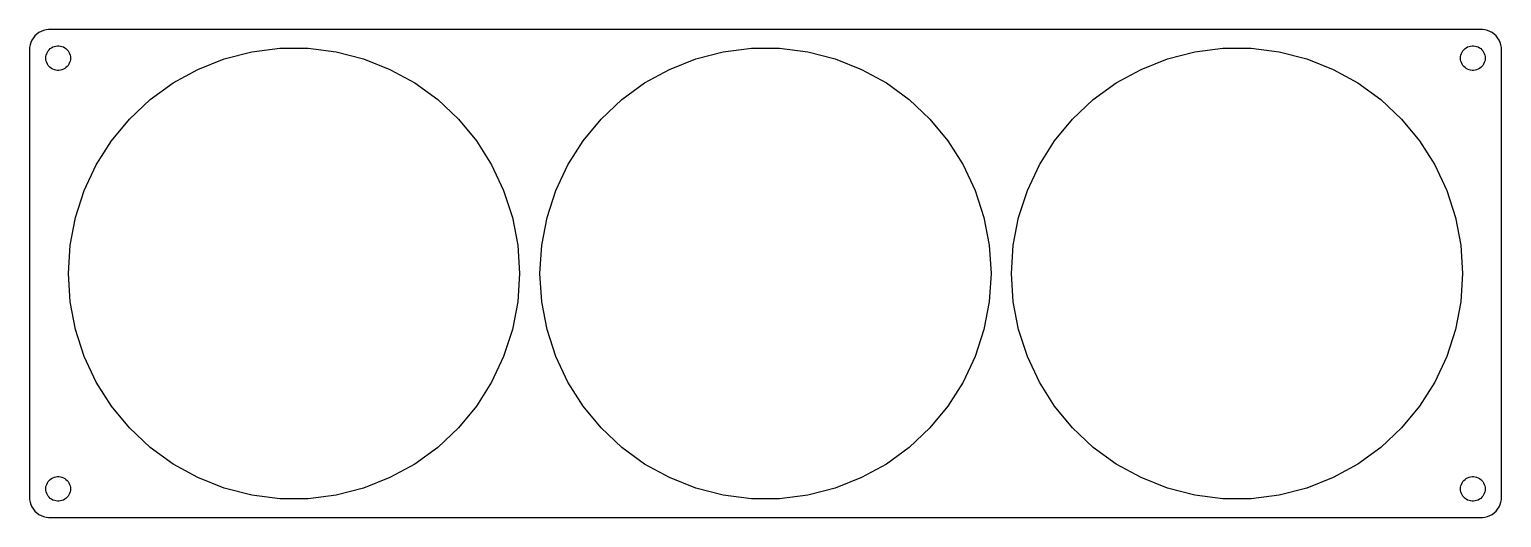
# Model space of a CAD drawing. Header units: metres. Extents: x -180 to 180, y -59 to 59.
import ezdxf

# ---------------------------------------------------------------- set-up
doc = ezdxf.new("R2010")
doc.units = ezdxf.units.M

msp = doc.modelspace()

# ---------------------------------------------------------------- linework, layer by layer
for p, q in [((-178.145, 57.9227), (-178.545, 57.4389)), ((-177.687, 58.3526), (-178.145, 57.9227)), ((-177.179, 58.7216), (-177.687, 58.3526)), ((-176.629, 59.0241), (-177.179, 58.7216)), ((-176.045, 59.2553), (-176.629, 59.0241)), ((-175.437, 59.4114), (-176.045, 59.2553)), ((-174.814, 59.4901), (-175.437, 59.4114)), ((174.814, 59.4901), (-174.814, 59.4901)), ((175.437, 59.4114), (174.814, 59.4901)), ((176.045, 59.2553), (175.437, 59.4114)), ((176.629, 59.0241), (176.045, 59.2553)), ((177.179, 58.7216), (176.629, 59.0241)), ((177.687, 58.3526), (177.179, 58.7216)), ((178.145, 57.9227), (177.687, 58.3526)), ((178.545, 57.4389), (178.145, 57.9227)), ((-179.461, 55.1267), (-179.5, 54.5)), ((-179.5, 54.5), (-179.5, -54.5)), ((-179.343, 55.7434), (-179.461, 55.1267)), ((-179.149, 56.3406), (-179.343, 55.7434)), ((-178.882, 56.9088), (-179.149, 56.3406)), ((-178.545, 57.4389), (-178.882, 56.9088)), ((-175.289, 53.6044), (-175.129, 53.9453)), ((-175.129, 53.9453), (-174.927, 54.2634)), ((-174.927, 54.2634), (-174.687, 54.5536)), ((-174.687, 54.5536), (-174.412, 54.8115)), ((-174.412, 54.8115), (-174.107, 55.033)), ((-174.107, 55.033), (-173.777, 55.2145)), ((-173.777, 55.2145), (-173.427, 55.3532)), ((-173.427, 55.3532), (-173.062, 55.4469)), ((-173.062, 55.4469), (-172.688, 55.4941)), ((-172.688, 55.4941), (-172.312, 55.4941)), ((-172.312, 55.4941), (-171.938, 55.4469)), ((-171.938, 55.4469), (-171.573, 55.3532)), ((-171.573, 55.3532), (-171.223, 55.2145)), ((-171.223, 55.2145), (-170.893, 55.033)), ((-170.893, 55.033), (-170.588, 54.8115)), ((-170.588, 54.8115), (-170.313, 54.5536)), ((-170.313, 54.5536), (-170.073, 54.2634)), ((-170.073, 54.2634), (-169.871, 53.9453)), ((-169.871, 53.9453), (-169.711, 53.6044)), ((-131.996, 52.3081), (-125.306, 54.0258)), ((-125.306, 54.0258), (-118.453, 54.8915)), ((-118.453, 54.8915), (-111.547, 54.8915)), ((-111.547, 54.8915), (-104.694, 54.0258)), ((-104.694, 54.0258), (-98.0041, 52.3081)), ((-16.9959, 52.3081), (-10.306, 54.0258)), ((-10.306, 54.0258), (-3.4535, 54.8915)), ((-3.4535, 54.8915), (3.4535, 54.8915)), ((3.4535, 54.8915), (10.306, 54.0258)), ((10.306, 54.0258), (16.9959, 52.3081)), ((98.0041, 52.3081), (104.694, 54.0258)), ((104.694, 54.0258), (111.547, 54.8915)), ((111.547, 54.8915), (118.453, 54.8915)), ((118.453, 54.8915), (125.306, 54.0258)), ((125.306, 54.0258), (131.996, 52.3081)), ((169.711, 53.6044), (169.871, 53.9453)), ((169.871, 53.9453), (170.073, 54.2634)), ((170.073, 54.2634), (170.313, 54.5536)), ((170.313, 54.5536), (170.588, 54.8115)), ((170.588, 54.8115), (170.893, 55.033)), ((170.893, 55.033), (171.223, 55.2145)), ((171.223, 55.2145), (171.573, 55.3532)), ((171.573, 55.3532), (171.938, 55.4469)), ((171.938, 55.4469), (172.312, 55.4941)), ((172.312, 55.4941), (172.688, 55.4941)), ((172.688, 55.4941), (173.062, 55.4469)), ((173.062, 55.4469), (173.427, 55.3532)), ((173.427, 55.3532), (173.777, 55.2145)), ((173.777, 55.2145), (174.107, 55.033)), ((174.107, 55.033), (174.412, 54.8115)), ((174.412, 54.8115), (174.687, 54.5536)), ((174.687, 54.5536), (174.927, 54.2634)), ((174.927, 54.2634), (175.129, 53.9453)), ((175.129, 53.9453), (175.289, 53.6044)), ((178.882, 56.9088), (178.545, 57.4389)), ((179.149, 56.3406), (178.882, 56.9088)), ((179.343, 55.7434), (179.149, 56.3406)), ((179.461, 55.1267), (179.343, 55.7434)), ((179.5, 54.5), (179.461, 55.1267)), ((179.5, -54.5), (179.5, 54.5)), ((-175.5, 52.5), (-175.476, 52.876)), ((-175.476, 52.124), (-175.5, 52.5)), ((-175.476, 52.876), (-175.406, 53.2461)), ((-175.406, 51.7539), (-175.476, 52.124)), ((-175.406, 53.2461), (-175.289, 53.6044)), ((-175.289, 51.3956), (-175.406, 51.7539)), ((-175.129, 51.0547), (-175.289, 51.3956)), ((-174.927, 50.7366), (-175.129, 51.0547)), ((-174.687, 50.4464), (-174.927, 50.7366)), ((-174.412, 50.1885), (-174.687, 50.4464)), ((-170.313, 50.4464), (-170.588, 50.1885)), ((-170.073, 50.7366), (-170.313, 50.4464)), ((-169.871, 51.0547), (-170.073, 50.7366)), ((-169.711, 51.3956), (-169.871, 51.0547)), ((-169.711, 53.6044), (-169.594, 53.2461)), ((-169.594, 51.7539), (-169.711, 51.3956)), ((-169.594, 53.2461), (-169.524, 52.876)), ((-169.524, 52.124), (-169.594, 51.7539)), ((-169.524, 52.876), (-169.5, 52.5)), ((-169.5, 52.5), (-169.524, 52.124)), ((-138.418, 49.7655), (-131.996, 52.3081)), ((-98.0041, 52.3081), (-91.5821, 49.7655)), ((-23.4179, 49.7655), (-16.9959, 52.3081)), ((16.9959, 52.3081), (23.4179, 49.7655)), ((91.5821, 49.7655), (98.0041, 52.3081)), ((131.996, 52.3081), (138.418, 49.7655)), ((169.5, 52.5), (169.524, 52.876)), ((169.524, 52.124), (169.5, 52.5)), ((169.524, 52.876), (169.594, 53.2461)), ((169.594, 51.7539), (169.524, 52.124)), ((169.594, 53.2461), (169.711, 53.6044)), ((169.711, 51.3956), (169.594, 51.7539)), ((169.871, 51.0547), (169.711, 51.3956)), ((170.073, 50.7366), (169.871, 51.0547)), ((170.313, 50.4464), (170.073, 50.7366)), ((170.588, 50.1885), (170.313, 50.4464)), ((174.687, 50.4464), (174.412, 50.1885)), ((174.927, 50.7366), (174.687, 50.4464)), ((175.129, 51.0547), (174.927, 50.7366)), ((175.289, 51.3956), (175.129, 51.0547)), ((175.289, 53.6044), (175.406, 53.2461)), ((175.406, 51.7539), (175.289, 51.3956)), ((175.406, 53.2461), (175.476, 52.876)), ((175.476, 52.124), (175.406, 51.7539)), ((175.476, 52.876), (175.5, 52.5)), ((175.5, 52.5), (175.476, 52.124)), ((-174.107, 49.967), (-174.412, 50.1885)), ((-173.777, 49.7855), (-174.107, 49.967)), ((-173.427, 49.6468), (-173.777, 49.7855)), ((-173.062, 49.5531), (-173.427, 49.6468)), ((-172.688, 49.5059), (-173.062, 49.5531)), ((-172.312, 49.5059), (-172.688, 49.5059)), ((-171.938, 49.5531), (-172.312, 49.5059)), ((-171.573, 49.6468), (-171.938, 49.5531)), ((-171.223, 49.7855), (-171.573, 49.6468)), ((-170.893, 49.967), (-171.223, 49.7855)), ((-170.588, 50.1885), (-170.893, 49.967)), ((-144.47, 46.438), (-138.418, 49.7655)), ((-91.5821, 49.7655), (-85.5295, 46.438)), ((-29.4705, 46.438), (-23.4179, 49.7655)), ((23.4179, 49.7655), (29.4705, 46.438)), ((85.5295, 46.438), (91.5821, 49.7655)), ((138.418, 49.7655), (144.47, 46.438)), ((170.893, 49.967), (170.588, 50.1885)), ((171.223, 49.7855), (170.893, 49.967)), ((171.573, 49.6468), (171.223, 49.7855)), ((171.938, 49.5531), (171.573, 49.6468)), ((172.312, 49.5059), (171.938, 49.5531)), ((172.688, 49.5059), (172.312, 49.5059)), ((173.062, 49.5531), (172.688, 49.5059)), ((173.427, 49.6468), (173.062, 49.5531)), ((173.777, 49.7855), (173.427, 49.6468)), ((174.107, 49.967), (173.777, 49.7855)), ((174.412, 50.1885), (174.107, 49.967)), ((-150.058, 42.3782), (-144.47, 46.438)), ((-85.5295, 46.438), (-79.9417, 42.3782)), ((-35.0583, 42.3782), (-29.4705, 46.438)), ((29.4705, 46.438), (35.0583, 42.3782)), ((79.9417, 42.3782), (85.5295, 46.438)), ((144.47, 46.438), (150.058, 42.3782)), ((-155.093, 37.6501), (-150.058, 42.3782)), ((-79.9417, 42.3782), (-74.9067, 37.6501)), ((-40.0933, 37.6501), (-35.0583, 42.3782)), ((35.0583, 42.3782), (40.0933, 37.6501)), ((74.9067, 37.6501), (79.9417, 42.3782)), ((150.058, 42.3782), (155.093, 37.6501)), ((-159.496, 32.3282), (-155.093, 37.6501)), ((-74.9067, 37.6501), (-70.5041, 32.3282)), ((-44.4959, 32.3282), (-40.0933, 37.6501)), ((40.0933, 37.6501), (44.4959, 32.3282)), ((70.5041, 32.3282), (74.9067, 37.6501)), ((155.093, 37.6501), (159.496, 32.3282)), ((-163.197, 26.4964), (-159.496, 32.3282)), ((-70.5041, 32.3282), (-66.8031, 26.4964)), ((-48.1969, 26.4964), (-44.4959, 32.3282)), ((44.4959, 32.3282), (48.1969, 26.4964)), ((66.8031, 26.4964), (70.5041, 32.3282)), ((159.496, 32.3282), (163.197, 26.4964)), ((-166.138, 20.2468), (-163.197, 26.4964)), ((-66.8031, 26.4964), (-63.8623, 20.2468)), ((-51.1377, 20.2468), (-48.1969, 26.4964)), ((48.1969, 26.4964), (51.1377, 20.2468)), ((63.8623, 20.2468), (66.8031, 26.4964)), ((163.197, 26.4964), (166.138, 20.2468)), ((-168.272, 13.6779), (-166.138, 20.2468)), ((-63.8623, 20.2468), (-61.7279, 13.6779)), ((-53.2721, 13.6779), (-51.1377, 20.2468)), ((51.1377, 20.2468), (53.2721, 13.6779)), ((61.7279, 13.6779), (63.8623, 20.2468)), ((166.138, 20.2468), (168.272, 13.6779)), ((-169.566, 6.8933), (-168.272, 13.6779)), ((-61.7279, 13.6779), (-60.4337, 6.8933)), ((-54.5663, 6.8933), (-53.2721, 13.6779)), ((53.2721, 13.6779), (54.5663, 6.8933)), ((60.4337, 6.8933), (61.7279, 13.6779)), ((168.272, 13.6779), (169.566, 6.8933)), ((-170, 0), (-169.566, 6.8933)), ((-60.4337, 6.8933), (-60, 0)), ((-55, 0), (-54.5663, 6.8933)), ((54.5663, 6.8933), (55, 0)), ((60, 0), (60.4337, 6.8933)), ((169.566, 6.8933), (170, 0)), ((-169.566, -6.8933), (-170, 0)), ((-60, 0), (-60.4337, -6.8933)), ((-54.5663, -6.8933), (-55, 0)), ((55, 0), (54.5663, -6.8933)), ((60.4337, -6.8933), (60, 0)), ((170, 0), (169.566, -6.8933)), ((-168.272, -13.6779), (-169.566, -6.8933)), ((-60.4337, -6.8933), (-61.7279, -13.6779)), ((-53.2721, -13.6779), (-54.5663, -6.8933)), ((54.5663, -6.8933), (53.2721, -13.6779)), ((61.7279, -13.6779), (60.4337, -6.8933)), ((169.566, -6.8933), (168.272, -13.6779)), ((-166.138, -20.2468), (-168.272, -13.6779)), ((-61.7279, -13.6779), (-63.8623, -20.2468)), ((-51.1377, -20.2468), (-53.2721, -13.6779)), ((53.2721, -13.6779), (51.1377, -20.2468)), ((63.8623, -20.2468), (61.7279, -13.6779)), ((168.272, -13.6779), (166.138, -20.2468)), ((-163.197, -26.4964), (-166.138, -20.2468)), ((-63.8623, -20.2468), (-66.8031, -26.4964)), ((-48.1969, -26.4964), (-51.1377, -20.2468)), ((51.1377, -20.2468), (48.1969, -26.4964)), ((66.8031, -26.4964), (63.8623, -20.2468)), ((166.138, -20.2468), (163.197, -26.4964)), ((-159.496, -32.3282), (-163.197, -26.4964)), ((-66.8031, -26.4964), (-70.5041, -32.3282)), ((-44.4959, -32.3282), (-48.1969, -26.4964)), ((48.1969, -26.4964), (44.4959, -32.3282)), ((70.5041, -32.3282), (66.8031, -26.4964)), ((163.197, -26.4964), (159.496, -32.3282)), ((-155.093, -37.6501), (-159.496, -32.3282)), ((-70.5041, -32.3282), (-74.9067, -37.6501)), ((-40.0933, -37.6501), (-44.4959, -32.3282)), ((44.4959, -32.3282), (40.0933, -37.6501)), ((74.9067, -37.6501), (70.5041, -32.3282)), ((159.496, -32.3282), (155.093, -37.6501)), ((-150.058, -42.3782), (-155.093, -37.6501)), ((-74.9067, -37.6501), (-79.9417, -42.3782)), ((-35.0583, -42.3782), (-40.0933, -37.6501)), ((40.0933, -37.6501), (35.0583, -42.3782)), ((79.9417, -42.3782), (74.9067, -37.6501)), ((155.093, -37.6501), (150.058, -42.3782)), ((-144.47, -46.438), (-150.058, -42.3782)), ((-79.9417, -42.3782), (-85.5295, -46.438)), ((-29.4705, -46.438), (-35.0583, -42.3782)), ((35.0583, -42.3782), (29.4705, -46.438)), ((85.5295, -46.438), (79.9417, -42.3782)), ((150.058, -42.3782), (144.47, -46.438)), ((-138.418, -49.7655), (-144.47, -46.438)), ((-85.5295, -46.438), (-91.5821, -49.7655)), ((-23.4179, -49.7655), (-29.4705, -46.438)), ((29.4705, -46.438), (23.4179, -49.7655)), ((91.5821, -49.7655), (85.5295, -46.438)), ((144.47, -46.438), (138.418, -49.7655)), ((-174.687, -50.4464), (-174.412, -50.1885)), ((-174.412, -50.1885), (-174.107, -49.967)), ((-174.107, -49.967), (-173.777, -49.7855)), ((-173.777, -49.7855), (-173.427, -49.6468)), ((-173.427, -49.6468), (-173.062, -49.5531)), ((-173.062, -49.5531), (-172.688, -49.5059)), ((-172.688, -49.5059), (-172.312, -49.5059)), ((-172.312, -49.5059), (-171.938, -49.5531)), ((-171.938, -49.5531), (-171.573, -49.6468)), ((-171.573, -49.6468), (-171.223, -49.7855)), ((-171.223, -49.7855), (-170.893, -49.967)), ((-170.893, -49.967), (-170.588, -50.1885)), ((-170.588, -50.1885), (-170.313, -50.4464)), ((-131.996, -52.3081), (-138.418, -49.7655)), ((-91.5821, -49.7655), (-98.0041, -52.3081)), ((-16.9959, -52.3081), (-23.4179, -49.7655)), ((23.4179, -49.7655), (16.9959, -52.3081)), ((98.0041, -52.3081), (91.5821, -49.7655)), ((138.418, -49.7655), (131.996, -52.3081)), ((170.313, -50.4464), (170.588, -50.1885)), ((170.588, -50.1885), (170.893, -49.967)), ((170.893, -49.967), (171.223, -49.7855)), ((171.223, -49.7855), (171.573, -49.6468)), ((171.573, -49.6468), (171.938, -49.5531)), ((171.938, -49.5531), (172.312, -49.5059)), ((172.312, -49.5059), (172.688, -49.5059)), ((172.688, -49.5059), (173.062, -49.5531)), ((173.062, -49.5531), (173.427, -49.6468)), ((173.427, -49.6468), (173.777, -49.7855)), ((173.777, -49.7855), (174.107, -49.967)), ((174.107, -49.967), (174.412, -50.1885)), ((174.412, -50.1885), (174.687, -50.4464)), ((-175.5, -52.5), (-175.476, -52.124)), ((-175.476, -52.876), (-175.5, -52.5)), ((-175.476, -52.124), (-175.406, -51.7539)), ((-175.406, -53.2461), (-175.476, -52.876)), ((-175.406, -51.7539), (-175.289, -51.3956)), ((-175.289, -53.6044), (-175.406, -53.2461)), ((-175.289, -51.3956), (-175.129, -51.0547)), ((-175.129, -53.9453), (-175.289, -53.6044)), ((-175.129, -51.0547), (-174.927, -50.7366)), ((-174.927, -50.7366), (-174.687, -50.4464)), ((-170.313, -50.4464), (-170.073, -50.7366)), ((-170.073, -50.7366), (-169.871, -51.0547)), ((-169.871, -51.0547), (-169.711, -51.3956)), ((-169.711, -53.6044), (-169.871, -53.9453)), ((-169.711, -51.3956), (-169.594, -51.7539)), ((-169.594, -53.2461), (-169.711, -53.6044)), ((-169.594, -51.7539), (-169.524, -52.124)), ((-169.524, -52.876), (-169.594, -53.2461)), ((-169.524, -52.124), (-169.5, -52.5)), ((-169.5, -52.5), (-169.524, -52.876)), ((-125.306, -54.0258), (-131.996, -52.3081)), ((-98.0041, -52.3081), (-104.694, -54.0258)), ((-10.306, -54.0258), (-16.9959, -52.3081)), ((16.9959, -52.3081), (10.306, -54.0258)), ((104.694, -54.0258), (98.0041, -52.3081)), ((131.996, -52.3081), (125.306, -54.0258)), ((169.5, -52.5), (169.524, -52.124)), ((169.524, -52.876), (169.5, -52.5)), ((169.524, -52.124), (169.594, -51.7539)), ((169.594, -53.2461), (169.524, -52.876)), ((169.594, -51.7539), (169.711, -51.3956)), ((169.711, -53.6044), (169.594, -53.2461)), ((169.711, -51.3956), (169.871, -51.0547)), ((169.871, -53.9453), (169.711, -53.6044)), ((169.871, -51.0547), (170.073, -50.7366)), ((170.073, -50.7366), (170.313, -50.4464)), ((174.687, -50.4464), (174.927, -50.7366)), ((174.927, -50.7366), (175.129, -51.0547)), ((175.129, -51.0547), (175.289, -51.3956)), ((175.289, -53.6044), (175.129, -53.9453)), ((175.289, -51.3956), (175.406, -51.7539)), ((175.406, -53.2461), (175.289, -53.6044)), ((175.406, -51.7539), (175.476, -52.124)), ((175.476, -52.876), (175.406, -53.2461)), ((175.476, -52.124), (175.5, -52.5)), ((175.5, -52.5), (175.476, -52.876)), ((-179.5, -54.5), (-179.461, -55.1267)), ((-179.461, -55.1267), (-179.343, -55.7434)), ((-179.343, -55.7434), (-179.149, -56.3406)), ((-179.149, -56.3406), (-178.882, -56.9088)), ((-178.882, -56.9088), (-178.545, -57.4389)), ((-178.545, -57.4389), (-178.145, -57.9227)), ((-174.927, -54.2634), (-175.129, -53.9453)), ((-174.687, -54.5536), (-174.927, -54.2634)), ((-174.412, -54.8115), (-174.687, -54.5536)), ((-174.107, -55.033), (-174.412, -54.8115)), ((-173.777, -55.2145), (-174.107, -55.033)), ((-173.427, -55.3532), (-173.777, -55.2145)), ((-173.062, -55.4469), (-173.427, -55.3532)), ((-172.688, -55.4941), (-173.062, -55.4469)), ((-172.312, -55.4941), (-172.688, -55.4941)), ((-171.938, -55.4469), (-172.312, -55.4941)), ((-171.573, -55.3532), (-171.938, -55.4469)), ((-171.223, -55.2145), (-171.573, -55.3532)), ((-170.893, -55.033), (-171.223, -55.2145)), ((-170.588, -54.8115), (-170.893, -55.033)), ((-170.313, -54.5536), (-170.588, -54.8115)), ((-170.073, -54.2634), (-170.313, -54.5536)), ((-169.871, -53.9453), (-170.073, -54.2634)), ((-118.453, -54.8915), (-125.306, -54.0258)), ((-111.547, -54.8915), (-118.453, -54.8915)), ((-104.694, -54.0258), (-111.547, -54.8915)), ((-3.4535, -54.8915), (-10.306, -54.0258)), ((3.4535, -54.8915), (-3.4535, -54.8915)), ((10.306, -54.0258), (3.4535, -54.8915)), ((111.547, -54.8915), (104.694, -54.0258)), ((118.453, -54.8915), (111.547, -54.8915)), ((125.306, -54.0258), (118.453, -54.8915)), ((170.073, -54.2634), (169.871, -53.9453)), ((170.313, -54.5536), (170.073, -54.2634)), ((170.588, -54.8115), (170.313, -54.5536)), ((170.893, -55.033), (170.588, -54.8115)), ((171.223, -55.2145), (170.893, -55.033)), ((171.573, -55.3532), (171.223, -55.2145)), ((171.938, -55.4469), (171.573, -55.3532)), ((172.312, -55.4941), (171.938, -55.4469)), ((172.688, -55.4941), (172.312, -55.4941)), ((173.062, -55.4469), (172.688, -55.4941)), ((173.427, -55.3532), (173.062, -55.4469)), ((173.777, -55.2145), (173.427, -55.3532)), ((174.107, -55.033), (173.777, -55.2145)), ((174.412, -54.8115), (174.107, -55.033)), ((174.687, -54.5536), (174.412, -54.8115)), ((174.927, -54.2634), (174.687, -54.5536)), ((175.129, -53.9453), (174.927, -54.2634)), ((178.145, -57.9227), (178.545, -57.4389)), ((178.545, -57.4389), (178.882, -56.9088)), ((178.882, -56.9088), (179.149, -56.3406)), ((179.149, -56.3406), (179.343, -55.7434)), ((179.343, -55.7434), (179.461, -55.1267)), ((179.461, -55.1267), (179.5, -54.5)), ((-178.145, -57.9227), (-177.687, -58.3526)), ((-177.687, -58.3526), (-177.179, -58.7216)), ((-177.179, -58.7216), (-176.629, -59.0241)), ((-176.629, -59.0241), (-176.045, -59.2553)), ((-176.045, -59.2553), (-175.437, -59.4114)), ((-175.437, -59.4114), (-174.814, -59.4901)), ((-174.814, -59.4901), (174.814, -59.4901)), ((174.814, -59.4901), (175.437, -59.4114)), ((175.437, -59.4114), (176.045, -59.2553)), ((176.045, -59.2553), (176.629, -59.0241)), ((176.629, -59.0241), (177.179, -58.7216)), ((177.179, -58.7216), (177.687, -58.3526)), ((177.687, -58.3526), (178.145, -57.9227))]:
    msp.add_line(p, q)

doc.saveas('drawing.dxf')
